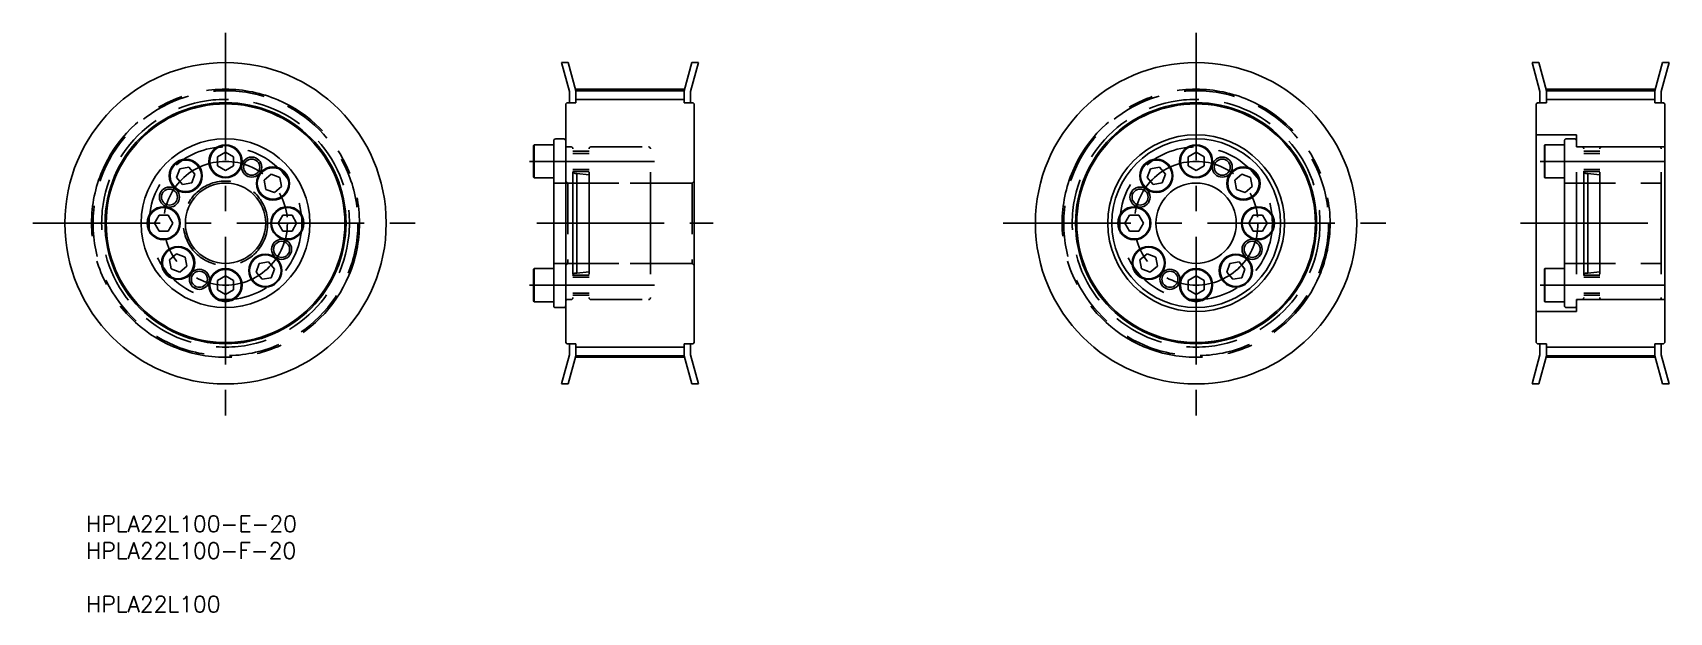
# Model space of a CAD drawing. Extents: x 2 to 409, y 5 to 150.
import ezdxf

# ---------------------------------------------------------------- set-up
doc = ezdxf.new("R2010")
doc.units = 0
doc.linetypes.add('CENTER', pattern=[50.8, 31.75, -6.35, 6.35, -6.35])
doc.linetypes.add('DASHED', pattern=[19.05, 12.7, -6.35])
doc.layers.get('0').update_dxf_attribs({"linetype": 'CONTINUOUS'})
doc.layers.add('CENTER', color=1, linetype='CENTER')
doc.styles.add('MISUMI', font='txt.shx')

# ---------------------------------------------------------------- blocks, each defined once
blk = doc.blocks.new('*U6')
at = {"color": 7, "linetype": 'CONTINUOUS', "style": 'MISUMI'}
for s, p in [('HPLA22L100-E-20', (15.05, 25.31)), ('HPLA22L100-F-20', (15.05, 18.65)), ('HPLA22L100', (15.05, 5.31))]:
    blk.add_text(s, height=4, dxfattribs=at).set_placement(p)

msp = doc.modelspace()

# ---------------------------------------------------------------- linework, layer by layer
at = {"color": 7, "linetype": 'CONTINUOUS'}
for p, q in [((133.39, 142.14), (135.05, 142.14)), ((133.39, 142.14), (135.33, 134.9)), ((135.05, 142.14), (136.93, 135.11)), ((163.93, 135.11), (165.82, 142.14)), ((165.53, 134.9), (167.47, 142.14)), ((165.82, 142.14), (167.47, 142.14)), ((375.03, 142.14), (376.69, 142.14)), ((375.03, 142.14), (376.97, 134.9)), ((376.69, 142.14), (378.57, 135.11)), ((405.57, 135.11), (407.45, 142.14)), ((407.17, 134.9), (409.11, 142.14)), ((407.45, 142.14), (409.11, 142.14)), ((135.33, 132.14), (135.33, 134.9)), ((136.93, 135.11), (163.93, 135.11)), ((136.93, 132.14), (136.93, 135.11)), ((163.93, 132.14), (163.93, 135.11)), ((165.53, 132.14), (165.53, 134.9)), ((376.97, 132.14), (376.97, 134.9)), ((378.57, 135.11), (405.57, 135.11)), ((378.57, 132.14), (378.57, 135.11)), ((405.57, 132.14), (405.57, 135.11)), ((407.17, 132.14), (407.17, 134.9)), ((134.73, 132.14), (134.43, 131.84)), ((134.43, 72.44), (134.43, 131.84)), ((134.73, 132.14), (136.93, 132.14)), ((163.93, 132.14), (166.13, 132.14)), ((166.13, 132.14), (166.43, 131.84)), ((166.43, 72.44), (166.43, 131.84)), ((376.37, 132.14), (376.07, 131.84)), ((376.07, 72.44), (376.07, 131.84)), ((376.37, 132.14), (378.57, 132.14)), ((405.57, 132.14), (407.77, 132.14)), ((407.77, 132.14), (408.07, 131.84)), ((408.07, 72.44), (408.07, 131.84)), ((131.43, 102.14), (131.43, 122.64)), ((131.93, 123.14), (133.93, 123.14)), ((134.43, 102.14), (134.43, 122.64)), ((49.73, 119.85), (47.73, 118.7)), ((47.73, 118.7), (47.73, 116.39)), ((51.73, 118.7), (49.73, 119.85)), ((50.73, 119.28), (50.73, 119.28)), ((51.23, 118.99), (51.23, 118.99)), ((51.73, 116.39), (51.73, 118.7)), ((126.43, 121.47), (126.55, 121.67)), ((126.43, 113.62), (126.43, 121.47)), ((126.55, 121.67), (131.43, 121.67)), ((126.55, 113.42), (126.55, 121.67)), ((131.43, 113.42), (131.43, 121.67)), ((131.43, 115.04), (131.43, 120.04)), ((291.37, 119.85), (289.37, 118.7)), ((289.37, 118.7), (289.37, 116.39)), ((293.37, 118.7), (291.37, 119.85)), ((292.37, 119.28), (292.37, 119.28)), ((292.87, 118.99), (292.87, 118.99)), ((293.37, 116.39), (293.37, 118.7)), ((38.34, 115.71), (37.55, 113.54)), ((40.62, 116.11), (38.34, 115.71)), ((42.1, 114.34), (40.62, 116.11)), ((41.31, 112.17), (42.1, 114.34)), ((47.73, 116.39), (49.73, 115.24)), ((49.73, 115.24), (51.73, 116.39)), ((61.12, 114.32), (59.36, 112.83)), ((63.29, 113.53), (61.12, 114.32)), ((279.98, 115.71), (279.19, 113.54)), ((282.26, 116.11), (279.98, 115.71)), ((283.74, 114.34), (282.26, 116.11)), ((282.95, 112.17), (283.74, 114.34)), ((289.37, 116.39), (291.37, 115.24)), ((291.37, 115.24), (293.37, 116.39)), ((302.76, 114.32), (300.99, 112.83)), ((304.93, 113.53), (302.76, 114.32)), ((37.55, 113.54), (39.04, 111.77)), ((39.04, 111.77), (41.31, 112.17)), ((59.36, 112.83), (59.76, 110.56)), ((59.76, 110.56), (61.93, 109.77)), ((61.93, 109.77), (63.7, 111.25)), ((63.7, 111.25), (63.29, 113.53)), ((126.43, 113.62), (126.55, 113.42)), ((126.55, 113.42), (131.43, 113.42)), ((279.19, 113.54), (280.68, 111.77)), ((280.68, 111.77), (282.95, 112.17)), ((300.99, 112.83), (301.4, 110.56)), ((301.4, 110.56), (303.57, 109.77)), ((303.57, 109.77), (305.33, 111.25)), ((305.33, 111.25), (304.93, 113.53)), ((33.17, 104.14), (32.02, 102.14)), ((32.02, 102.14), (33.17, 100.14)), ((35.48, 104.14), (33.17, 104.14)), ((36.64, 102.14), (35.48, 104.14)), ((35.48, 100.14), (36.64, 102.14)), ((63.97, 104.14), (62.82, 102.14)), ((62.82, 102.14), (63.97, 100.14)), ((66.28, 104.14), (63.97, 104.14)), ((67.44, 102.14), (66.28, 104.14)), ((66.28, 100.14), (67.44, 102.14)), ((131.43, 102.14), (131.43, 81.64)), ((134.43, 102.14), (134.43, 81.64)), ((274.81, 104.14), (273.66, 102.14)), ((273.66, 102.14), (274.81, 100.14)), ((277.12, 104.14), (274.81, 104.14)), ((278.28, 102.14), (277.12, 104.14)), ((277.12, 100.14), (278.28, 102.14)), ((305.61, 104.14), (304.46, 102.14)), ((304.46, 102.14), (305.61, 100.14)), ((307.92, 104.14), (305.61, 104.14)), ((309.08, 102.14), (307.92, 104.14)), ((307.92, 100.14), (309.08, 102.14)), ((33.17, 100.14), (35.48, 100.14)), ((63.97, 100.14), (66.28, 100.14)), ((274.81, 100.14), (277.12, 100.14)), ((305.61, 100.14), (307.92, 100.14)), ((37.53, 94.52), (35.76, 93.04)), ((39.7, 93.73), (37.53, 94.52)), ((40.1, 91.46), (39.7, 93.73)), ((279.17, 94.52), (277.4, 93.04)), ((281.34, 93.73), (279.17, 94.52)), ((281.74, 91.46), (281.34, 93.73)), ((35.76, 93.04), (36.16, 90.76)), ((36.16, 90.76), (38.33, 89.97)), ((38.33, 89.97), (40.1, 91.46)), ((58.14, 92.12), (57.35, 89.95)), ((57.35, 89.95), (58.84, 88.18)), ((60.42, 92.52), (58.14, 92.12)), ((61.9, 90.75), (60.42, 92.52)), ((61.11, 88.58), (61.9, 90.75)), ((126.43, 90.67), (126.55, 90.87)), ((126.43, 90.67), (126.43, 82.82)), ((126.55, 90.87), (131.43, 90.87)), ((126.55, 90.87), (126.55, 82.62)), ((131.43, 90.87), (131.43, 82.62)), ((277.4, 93.04), (277.8, 90.76)), ((277.8, 90.76), (279.97, 89.97)), ((279.97, 89.97), (281.74, 91.46)), ((299.78, 92.12), (298.99, 89.95)), ((298.99, 89.95), (300.48, 88.18)), ((302.06, 92.52), (299.78, 92.12)), ((303.54, 90.75), (302.06, 92.52)), ((302.75, 88.58), (303.54, 90.75)), ((49.73, 89.05), (47.73, 87.9)), ((47.73, 87.9), (47.73, 85.59)), ((47.73, 85.59), (49.73, 84.44)), ((51.73, 87.9), (49.73, 89.05)), ((49.73, 84.44), (51.73, 85.59)), ((51.73, 85.59), (51.73, 87.9)), ((58.84, 88.18), (61.11, 88.58)), ((131.43, 89.24), (131.43, 84.24)), ((291.37, 89.05), (289.37, 87.9)), ((289.37, 87.9), (289.37, 85.59)), ((289.37, 85.59), (291.37, 84.44)), ((293.37, 87.9), (291.37, 89.05)), ((291.37, 84.44), (293.37, 85.59)), ((293.37, 85.59), (293.37, 87.9)), ((300.48, 88.18), (302.75, 88.58)), ((126.43, 82.82), (126.55, 82.62)), ((126.55, 82.62), (131.43, 82.62)), ((131.93, 81.14), (133.93, 81.14)), ((133.39, 62.14), (135.33, 69.39)), ((134.73, 72.14), (134.43, 72.44)), ((134.73, 72.14), (136.93, 72.14)), ((135.33, 72.14), (135.33, 69.39)), ((136.93, 72.14), (136.93, 69.17)), ((163.93, 72.14), (166.13, 72.14)), ((163.93, 72.14), (163.93, 69.17)), ((165.53, 72.14), (165.53, 69.39)), ((165.53, 69.39), (167.47, 62.14)), ((166.13, 72.14), (166.43, 72.44)), ((375.03, 62.14), (376.97, 69.39)), ((376.37, 72.14), (376.07, 72.44)), ((376.37, 72.14), (378.57, 72.14)), ((376.97, 72.14), (376.97, 69.39)), ((378.57, 72.14), (378.57, 69.17)), ((405.57, 72.14), (407.77, 72.14)), ((405.57, 72.14), (405.57, 69.17)), ((407.17, 72.14), (407.17, 69.39)), ((407.17, 69.39), (409.11, 62.14)), ((407.77, 72.14), (408.07, 72.44)), ((135.05, 62.14), (136.93, 69.17)), ((136.93, 69.17), (163.93, 69.17)), ((163.93, 69.17), (165.82, 62.14)), ((376.69, 62.14), (378.57, 69.17)), ((378.57, 69.17), (405.57, 69.17)), ((405.57, 69.17), (407.45, 62.14)), ((133.39, 62.14), (135.05, 62.14)), ((165.82, 62.14), (167.47, 62.14)), ((375.03, 62.14), (376.69, 62.14)), ((407.45, 62.14), (409.11, 62.14))]:
    msp.add_line(p, q, dxfattribs=at)
at = {"color": 3, "linetype": 'CONTINUOUS'}
for p, q in [((136.93, 132.98), (163.93, 132.98)), ((378.57, 132.98), (405.57, 132.98)), ((136.93, 71.3), (163.93, 71.3)), ((378.57, 71.3), (405.57, 71.3))]:
    msp.add_line(p, q, dxfattribs=at)
at = {"color": 3, "linetype": 'DASHED'}
for p, q in [((376.07, 124.14), (386.07, 124.14)), ((383.07, 102.14), (383.07, 122.64)), ((383.57, 123.14), (385.57, 123.14)), ((386.07, 121.14), (386.07, 124.14)), ((386.07, 102.14), (386.07, 122.64)), ((134.84, 121.14), (135.73, 121.14)), ((136.23, 102.14), (136.23, 120.64)), ((140.23, 120.04), (136.23, 120.04)), ((140.23, 119.54), (136.23, 119.54)), ((140.23, 102.14), (140.23, 120.64)), ((140.73, 121.14), (155.03, 121.14)), ((155.53, 102.14), (155.53, 120.64)), ((378.07, 121.47), (378.19, 121.67)), ((378.07, 113.62), (378.07, 121.47)), ((378.19, 121.67), (383.07, 121.67)), ((378.19, 113.42), (378.19, 121.67)), ((383.07, 113.42), (383.07, 121.67)), ((383.07, 115.04), (383.07, 120.04)), ((386.07, 121.14), (408.07, 121.14)), ((386.48, 121.14), (387.37, 121.14)), ((387.87, 102.14), (387.87, 120.64)), ((391.87, 120.04), (387.87, 120.04)), ((391.87, 119.54), (387.87, 119.54)), ((391.87, 102.14), (391.87, 120.64)), ((392.37, 121.14), (406.67, 121.14)), ((407.17, 102.14), (407.17, 120.64)), ((140.23, 115.54), (136.23, 115.54)), ((140.23, 115.04), (136.23, 115.04)), ((136.83, 114.54), (137.23, 114.54)), ((137.23, 102.14), (137.23, 114.54)), ((137.23, 114.54), (140.23, 114.21)), ((391.87, 115.54), (387.87, 115.54)), ((391.87, 115.04), (387.87, 115.04)), ((388.47, 114.54), (388.87, 114.54)), ((388.87, 102.14), (388.87, 114.54)), ((388.87, 114.54), (391.87, 114.21)), ((131.43, 112.14), (155.53, 112.14)), ((134.43, 112.64), (134.93, 112.14)), ((134.93, 112.14), (165.93, 112.14)), ((134.93, 112.14), (134.93, 92.14)), ((166.43, 112.64), (165.93, 112.14)), ((165.93, 112.14), (165.93, 92.14)), ((378.07, 113.62), (378.19, 113.42)), ((378.19, 113.42), (383.07, 113.42)), ((383.07, 112.14), (407.17, 112.14)), ((136.23, 102.14), (136.23, 83.64)), ((137.23, 102.14), (137.23, 89.74)), ((140.23, 102.14), (140.23, 83.64)), ((155.53, 102.14), (155.53, 83.64)), ((383.07, 102.14), (383.07, 81.64)), ((386.07, 102.14), (386.07, 81.64)), ((387.87, 102.14), (387.87, 83.64)), ((388.87, 102.14), (388.87, 89.74)), ((391.87, 102.14), (391.87, 83.64)), ((407.17, 102.14), (407.17, 83.64)), ((131.43, 92.14), (155.53, 92.14)), ((134.43, 91.64), (134.93, 92.14)), ((134.93, 92.14), (165.93, 92.14)), ((136.83, 89.74), (137.23, 89.74)), ((137.23, 89.74), (140.23, 90.08)), ((166.43, 91.64), (165.93, 92.14)), ((378.07, 90.67), (378.19, 90.87)), ((378.07, 90.67), (378.07, 82.82)), ((378.19, 90.87), (383.07, 90.87)), ((378.19, 90.87), (378.19, 82.62)), ((383.07, 92.14), (407.17, 92.14)), ((383.07, 90.87), (383.07, 82.62)), ((388.47, 89.74), (388.87, 89.74)), ((388.87, 89.74), (391.87, 90.08)), ((140.23, 89.24), (136.23, 89.24)), ((140.23, 88.74), (136.23, 88.74)), ((383.07, 89.24), (383.07, 84.24)), ((391.87, 89.24), (387.87, 89.24)), ((391.87, 88.74), (387.87, 88.74)), ((134.84, 83.14), (135.73, 83.14)), ((140.23, 84.74), (136.23, 84.74)), ((140.23, 84.24), (136.23, 84.24)), ((140.73, 83.14), (155.03, 83.14)), ((378.07, 82.82), (378.19, 82.62)), ((378.19, 82.62), (383.07, 82.62)), ((386.07, 83.14), (386.07, 80.14)), ((386.07, 83.14), (408.07, 83.14)), ((386.48, 83.14), (387.37, 83.14)), ((391.87, 84.74), (387.87, 84.74)), ((391.87, 84.24), (387.87, 84.24)), ((392.37, 83.14), (406.67, 83.14)), ((376.07, 80.14), (386.07, 80.14)), ((383.57, 81.14), (385.57, 81.14))]:
    msp.add_line(p, q, dxfattribs=at)
at = {"color": 7, "linetype": 'CONTINUOUS'}
for centre, radius in [((49.73, 102.14), 40), ((291.37, 102.14), 40), ((49.73, 102.14), 30), ((49.73, 102.14), 29.7), ((291.37, 102.14), 30), ((291.37, 102.14), 29.7), ((49.73, 102.14), 21), ((291.37, 102.14), 22), ((291.37, 102.14), 21), ((49.73, 117.54), 4.12), ((49.73, 117.54), 3.92), ((291.37, 117.54), 4.12), ((291.37, 117.54), 3.92), ((297.88, 116.1), 2.5), ((39.83, 113.94), 4.12), ((39.83, 113.94), 3.92), ((56.24, 116.1), 2), ((61.53, 112.04), 4.12), ((61.53, 112.04), 3.92), ((281.47, 113.94), 4.12), ((281.47, 113.94), 3.92), ((297.88, 116.1), 2), ((303.16, 112.04), 4.12), ((303.16, 112.04), 3.92), ((35.77, 108.65), 2), ((49.73, 102.14), 10), ((277.41, 108.65), 2.5), ((277.41, 108.65), 2), ((291.37, 102.14), 10), ((34.33, 102.14), 4.12), ((34.33, 102.14), 3.92), ((65.13, 102.14), 4.12), ((65.13, 102.14), 3.92), ((275.97, 102.14), 4.12), ((275.97, 102.14), 3.92), ((306.77, 102.14), 4.12), ((306.77, 102.14), 3.92), ((305.32, 95.64), 2.5), ((37.93, 92.25), 4.12), ((37.93, 92.25), 3.92), ((59.63, 90.35), 4.12), ((59.63, 90.35), 3.92), ((63.69, 95.64), 2), ((279.57, 92.25), 4.12), ((279.57, 92.25), 3.92), ((301.27, 90.35), 4.12), ((301.27, 90.35), 3.92), ((305.32, 95.64), 2), ((43.22, 88.19), 2), ((49.73, 86.74), 4.12), ((49.73, 86.74), 3.92), ((284.86, 88.19), 2.5), ((284.86, 88.19), 2), ((291.37, 86.74), 4.12), ((291.37, 86.74), 3.92)]:
    msp.add_circle(centre, radius, dxfattribs=at)
at = {"color": 3, "linetype": 'DASHED'}
for centre, radius in [((49.73, 102.14), 32.97), ((291.37, 102.14), 32.97), ((49.73, 102.14), 30.84), ((291.37, 102.14), 30.84), ((49.73, 102.14), 19), ((291.37, 102.14), 19), ((49.73, 102.14), 10.5)]:
    msp.add_circle(centre, radius, dxfattribs=at)
at = {"color": 3}
for centre in [(56.24, 116.1), (35.77, 108.65), (63.69, 95.64), (43.22, 88.19)]:
    msp.add_circle(centre, 2.5, dxfattribs=at)
at = {"color": 7, "linetype": 'CONTINUOUS'}
for centre, start, end in [((131.93, 122.64), 90, 180), ((133.93, 122.64), 0, 90), ((131.93, 81.64), 180, 270), ((133.93, 81.64), 270, 0)]:
    msp.add_arc(centre, 0.5, start, end, dxfattribs=at)
at = {"color": 3, "linetype": 'DASHED'}
for centre, radius, start, end in [((383.57, 122.64), 0.5, 90, 180), ((385.57, 122.64), 0.5, 0, 90), ((134.84, 121.55), 0.41, 180, 270), ((135.73, 120.64), 0.5, 0, 90), ((140.73, 120.64), 0.5, 90, 180), ((155.03, 120.64), 0.5, 0, 90), ((386.48, 121.55), 0.41, 180, 270), ((387.37, 120.64), 0.5, 0, 90), ((392.37, 120.64), 0.5, 90, 180), ((406.67, 120.64), 0.5, 0, 90), ((136.83, 115.14), 0.6, 180.0007, 270), ((388.47, 115.14), 0.6, 180.0007, 270), ((136.83, 89.14), 0.6, 90, 179.9993), ((388.47, 89.14), 0.6, 90, 179.9993), ((134.84, 82.73), 0.41, 90, 180), ((135.73, 83.64), 0.5, 270, 0), ((140.73, 83.64), 0.5, 180, 270), ((155.03, 83.64), 0.5, 270, 0), ((383.57, 81.64), 0.5, 180, 270), ((385.57, 81.64), 0.5, 270, 0), ((386.48, 82.73), 0.41, 90, 180), ((387.37, 83.64), 0.5, 270, 0), ((392.37, 83.64), 0.5, 180, 270), ((406.67, 83.64), 0.5, 270, 0)]:
    msp.add_arc(centre, radius, start, end, dxfattribs=at)
at = {"layer": 'CENTER', "color": 1, "linetype": 'CENTER'}
for p, q in [((49.73, 149.56), (49.73, 53.58)), ((291.37, 149.56), (291.37, 53.58)), ((136.83, 135.49), (164.03, 135.49)), ((378.47, 135.49), (405.67, 135.49)), ((125.43, 117.54), (156.53, 117.54)), ((377.07, 117.54), (408.17, 117.54)), ((1.73, 102.14), (98.93, 102.14)), ((127.21, 102.14), (171.15, 102.14)), ((243.37, 102.14), (340.57, 102.14)), ((372.1, 102.14), (409.17, 102.14)), ((125.43, 86.74), (156.53, 86.74)), ((377.07, 86.74), (408.17, 86.74)), ((136.83, 68.79), (164.03, 68.79)), ((378.47, 68.79), (405.67, 68.79))]:
    msp.add_line(p, q, dxfattribs=at)
for centre, radius in [((49.73, 102.14), 33.35), ((291.37, 102.14), 33.35), ((49.73, 102.14), 15.4), ((291.37, 102.14), 15.4)]:
    msp.add_circle(centre, radius, dxfattribs=at)

# ---------------------------------------------------------------- block references
at = {"color": 7, "linetype": 'CONTINUOUS'}
msp.add_blockref('*U6', (0, 0), dxfattribs=at)

doc.saveas('drawing.dxf')
